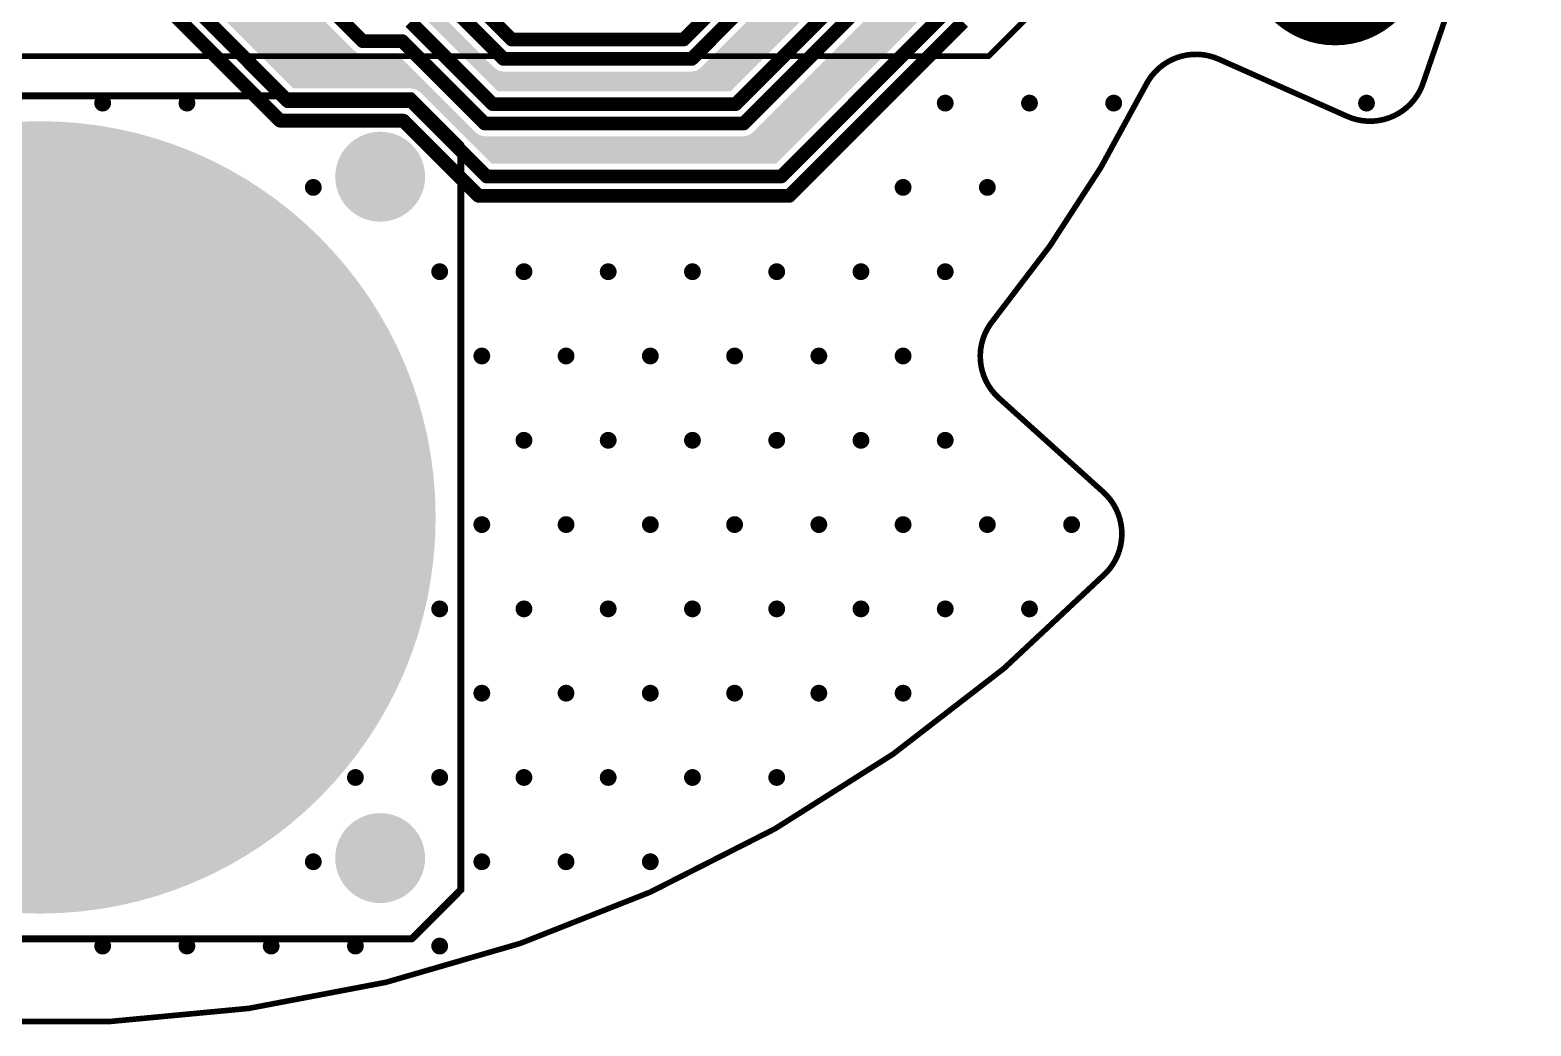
# Model space of a CAD drawing. Header units: inches. Extents: x 0 to 106, y 0 to 106.
# Drawn here: x 52.7 to 106.1, y -0.1 to 35.4 of the extents above; entities that cross this region are included whole.
import ezdxf

# ---------------------------------------------------------------- set-up
doc = ezdxf.new("R2010")
doc.units = ezdxf.units.IN
for name, color, linetype in [('Board shape', 56, 'Continuous'), ('Bottom Layer', 5, 'Continuous'), ('Bottom Solder', 6, 'Continuous'), ('Keep-Out Layer', 6, 'Continuous'), ('Mechanical 13', 56, 'Continuous'), ('Pad Holes', 156, 'Continuous'), ('Top Layer', 1, 'Continuous'), ('Top Overlay', 2, 'Continuous'), ('Top Solder', 216, 'Continuous'), ('Via Holes', 16, 'Continuous')]:
    doc.layers.add(name, color=color, linetype=linetype)

# ---------------------------------------------------------------- blocks, each defined once
blk = doc.blocks.new('______3030_16')
at = {"layer": 'Bottom Solder'}
h = blk.add_hatch(color=6, dxfattribs=at)
edge = h.paths.add_edge_path()
edge.add_arc((0, 0), 14.1, 0, 360)
h = blk.add_hatch(color=6, dxfattribs=at)
edge = h.paths.add_edge_path()
edge.add_arc((-12.125, 12.125), 1.6, 0, 360)
h = blk.add_hatch(color=6, dxfattribs=at)
edge = h.paths.add_edge_path()
edge.add_arc((12.125, 12.125), 1.6, 0, 360)
h = blk.add_hatch(color=6, dxfattribs=at)
edge = h.paths.add_edge_path()
edge.add_arc((-12.125, -12.125), 1.6, 0, 360)
h = blk.add_hatch(color=6, dxfattribs=at)
edge = h.paths.add_edge_path()
edge.add_arc((12.125, -12.125), 1.6, 0, 360)
at = {"layer": 'Pad Holes'}
h = blk.add_hatch(color=7, dxfattribs=at)
edge = h.paths.add_edge_path()
edge.add_arc((0, 0), 14, 0, 360)
h = blk.add_hatch(color=7, dxfattribs=at)
edge = h.paths.add_edge_path()
edge.add_arc((-12.125, 12.125), 1.5, 0, 360)
h = blk.add_hatch(color=7, dxfattribs=at)
edge = h.paths.add_edge_path()
edge.add_arc((12.125, 12.125), 1.5, 0, 360)
h = blk.add_hatch(color=7, dxfattribs=at)
edge = h.paths.add_edge_path()
edge.add_arc((-12.125, -12.125), 1.5, 0, 360)
h = blk.add_hatch(color=7, dxfattribs=at)
edge = h.paths.add_edge_path()
edge.add_arc((12.125, -12.125), 1.5, 0, 360)
at = {"layer": 'Top Solder'}
h = blk.add_hatch(color=216, dxfattribs=at)
edge = h.paths.add_edge_path()
edge.add_arc((0, 0), 14.1, 0, 360)
h = blk.add_hatch(color=216, dxfattribs=at)
edge = h.paths.add_edge_path()
edge.add_arc((-12.125, 12.125), 1.6, 0, 360)
h = blk.add_hatch(color=216, dxfattribs=at)
edge = h.paths.add_edge_path()
edge.add_arc((12.125, 12.125), 1.6, 0, 360)
h = blk.add_hatch(color=216, dxfattribs=at)
edge = h.paths.add_edge_path()
edge.add_arc((-12.125, -12.125), 1.6, 0, 360)
h = blk.add_hatch(color=216, dxfattribs=at)
edge = h.paths.add_edge_path()
edge.add_arc((12.125, -12.125), 1.6, 0, 360)
at = {"layer": 'Mechanical 13'}
for points in [[(-13.25, 15, 0.254, 0.254, 0), (-15, 13.25, 0.254, 0.254, 0)], [(13.25, 15, 0.254, 0.254, 0), (-13.25, 15, 0.254, 0.254, 0)], [(15.133, 13.117, 0.254, 0.254, 0), (13.25, 15, 0.254, 0.254, 0)], [(-15, 13.25, 0.254, 0.254, 0), (-15, -13.25, 0.254, 0.254, 0)], [(15.133, 13.117, 0.254, 0.254, 0), (15.133, -13.117, 0.254, 0.254, 0)], [(-13.25, -15, 0.254, 0.254, 0), (-15, -13.25, 0.254, 0.254, 0)], [(15.133, -13.117, 0.254, 0.254, 0), (13.25, -15, 0.254, 0.254, 0)], [(13.25, -15, 0.254, 0.254, 0), (-13.25, -15, 0.254, 0.254, 0)]]:
    blk.add_lwpolyline(points, format="xyseb", dxfattribs=at)
for points in [[(-13.313, 15, 0.127, 0.127, 1), (-13.186, 15, 0.127, 0.127, 1)], [(-13.313, 15, 0.127, 0.127, 1), (-13.186, 15, 0.127, 0.127, 1)], [(13.186, 15, 0.127, 0.127, 1), (13.313, 15, 0.127, 0.127, 1)], [(13.186, 15, 0.127, 0.127, 1), (13.313, 15, 0.127, 0.127, 1)], [(-15.064, 13.25, 0.127, 0.127, 1), (-14.937, 13.25, 0.127, 0.127, 1)], [(-15.064, 13.25, 0.127, 0.127, 1), (-14.937, 13.25, 0.127, 0.127, 1)], [(15.07, 13.117, 0.127, 0.127, 1), (15.197, 13.117, 0.127, 0.127, 1)], [(15.07, 13.117, 0.127, 0.127, 1), (15.197, 13.117, 0.127, 0.127, 1)], [(-15.064, -13.25, 0.127, 0.127, 1), (-14.937, -13.25, 0.127, 0.127, 1)], [(-15.064, -13.25, 0.127, 0.127, 1), (-14.937, -13.25, 0.127, 0.127, 1)], [(15.07, -13.117, 0.127, 0.127, 1), (15.197, -13.117, 0.127, 0.127, 1)], [(15.07, -13.117, 0.127, 0.127, 1), (15.197, -13.117, 0.127, 0.127, 1)], [(-13.313, -15, 0.127, 0.127, 1), (-13.186, -15, 0.127, 0.127, 1)], [(-13.313, -15, 0.127, 0.127, 1), (-13.186, -15, 0.127, 0.127, 1)], [(13.186, -15, 0.127, 0.127, 1), (13.313, -15, 0.127, 0.127, 1)], [(13.186, -15, 0.127, 0.127, 1), (13.313, -15, 0.127, 0.127, 1)]]:
    blk.add_lwpolyline(points, format="xyseb", close=True, dxfattribs=at)
at = {"layer": 'Top Overlay'}
for points in [[(-13.25, 15, 0.254, 0.254, 0), (-15, 13.25, 0.254, 0.254, 0)], [(13.25, 15, 0.254, 0.254, 0), (-13.25, 15, 0.254, 0.254, 0)], [(15.133, 13.117, 0.254, 0.254, 0), (13.25, 15, 0.254, 0.254, 0)], [(-15, 13.25, 0.254, 0.254, 0), (-15, -13.25, 0.254, 0.254, 0)], [(15.133, 13.117, 0.254, 0.254, 0), (15.133, -13.117, 0.254, 0.254, 0)], [(-13.25, -15, 0.254, 0.254, 0), (-15, -13.25, 0.254, 0.254, 0)], [(15.133, -13.117, 0.254, 0.254, 0), (13.25, -15, 0.254, 0.254, 0)], [(13.25, -15, 0.254, 0.254, 0), (-13.25, -15, 0.254, 0.254, 0)]]:
    blk.add_lwpolyline(points, format="xyseb", dxfattribs=at)
for points in [[(-13.313, 15, 0.127, 0.127, 1), (-13.186, 15, 0.127, 0.127, 1)], [(-13.313, 15, 0.127, 0.127, 1), (-13.186, 15, 0.127, 0.127, 1)], [(13.186, 15, 0.127, 0.127, 1), (13.313, 15, 0.127, 0.127, 1)], [(13.186, 15, 0.127, 0.127, 1), (13.313, 15, 0.127, 0.127, 1)], [(-15.064, 13.25, 0.127, 0.127, 1), (-14.937, 13.25, 0.127, 0.127, 1)], [(-15.064, 13.25, 0.127, 0.127, 1), (-14.937, 13.25, 0.127, 0.127, 1)], [(15.07, 13.117, 0.127, 0.127, 1), (15.197, 13.117, 0.127, 0.127, 1)], [(15.07, 13.117, 0.127, 0.127, 1), (15.197, 13.117, 0.127, 0.127, 1)], [(-15.064, -13.25, 0.127, 0.127, 1), (-14.937, -13.25, 0.127, 0.127, 1)], [(-15.064, -13.25, 0.127, 0.127, 1), (-14.937, -13.25, 0.127, 0.127, 1)], [(15.07, -13.117, 0.127, 0.127, 1), (15.197, -13.117, 0.127, 0.127, 1)], [(15.07, -13.117, 0.127, 0.127, 1), (15.197, -13.117, 0.127, 0.127, 1)], [(-13.313, -15, 0.127, 0.127, 1), (-13.186, -15, 0.127, 0.127, 1)], [(-13.313, -15, 0.127, 0.127, 1), (-13.186, -15, 0.127, 0.127, 1)], [(13.186, -15, 0.127, 0.127, 1), (13.313, -15, 0.127, 0.127, 1)], [(13.186, -15, 0.127, 0.127, 1), (13.313, -15, 0.127, 0.127, 1)]]:
    blk.add_lwpolyline(points, format="xyseb", close=True, dxfattribs=at)

msp = doc.modelspace()

# ---------------------------------------------------------------- hatches: boundary and pattern name
at = {"layer": 'Bottom Layer'}
for points in [[(67.793, 89.964), (67.941, 89.866), (68.114, 89.831), (75.402, 89.831), (84.746, 80.487), (84.746, 36.114), (79.226, 30.594), (69.107, 30.594), (66.564, 33.137), (66.417, 33.235), (66.243, 33.27), (62.036, 33.27), (57.615, 37.691), (57.615, 37.721), (58.407, 38.513), (58.461, 38.594), (58.631, 38.625), (58.646, 38.621), (58.727, 38.54), (58.96, 38.405), (59.221, 38.335), (59.491, 38.335), (59.752, 38.405), (59.985, 38.54), (60.066, 38.621), (60.081, 38.625), (60.251, 38.594), (60.305, 38.513), (64.183, 34.636), (64.33, 34.537), (64.503, 34.503), (65.731, 34.503), (68.529, 31.704), (68.676, 31.606), (68.85, 31.571), (78.075, 31.571), (78.249, 31.606), (78.396, 31.704), (83.586, 36.894), (83.684, 37.041), (83.719, 37.215), (83.719, 38.681), (83.709, 38.732), (83.709, 69.268), (83.719, 69.319), (83.719, 79.411), (83.684, 79.584), (83.586, 79.732), (74.107, 89.211), (73.959, 89.309), (73.786, 89.344), (64.813, 89.344), (64.366, 89.791), (64.219, 89.889), (64.204, 89.892), (64.183, 89.927), (64.161, 90.054), (64.295, 90.187), (64.414, 90.393), (64.475, 90.622), (64.475, 90.858), (64.414, 91.087), (64.295, 91.293), (64.128, 91.46), (64.064, 91.497), (64.104, 91.647), (66.111, 91.647)], [(60.135, 89.481), (60.135, 89.352), (60.196, 89.123), (60.315, 88.917), (60.482, 88.75), (60.688, 88.631), (60.917, 88.57), (61.153, 88.57), (61.382, 88.631), (61.588, 88.75), (61.755, 88.917), (61.812, 89.016), (62.906, 89.016), (62.968, 88.866), (62.855, 88.753), (62.736, 88.547), (62.675, 88.318), (62.675, 88.082), (62.736, 87.853), (62.855, 87.647), (63.022, 87.48), (63.228, 87.361), (63.457, 87.3), (63.693, 87.3), (63.922, 87.361), (64.128, 87.48), (64.295, 87.647), (64.352, 87.746), (73.312, 87.746), (82.121, 78.937), (82.121, 69.645), (82.111, 69.594), (82.111, 38.406), (82.121, 38.355), (82.121, 37.689), (77.601, 33.169), (69.324, 33.169), (66.525, 35.967), (66.378, 36.066), (66.204, 36.1), (64.977, 36.1), (63.041, 38.037), (63.041, 38.067), (63.487, 38.513), (63.541, 38.594), (63.711, 38.625), (63.726, 38.621), (63.807, 38.54), (64.04, 38.405), (64.301, 38.335), (64.571, 38.335), (64.832, 38.405), (65.065, 38.54), (65.146, 38.621), (65.161, 38.625), (65.331, 38.594), (65.385, 38.513), (66.177, 37.721), (66.177, 37.217), (66.212, 37.044), (66.31, 36.896), (69.202, 34.004), (69.35, 33.906), (69.523, 33.871), (76.225, 33.871), (76.399, 33.906), (76.546, 34.004), (80.912, 38.37), (81.01, 38.517), (81.045, 38.691), (81.045, 70.285), (81.01, 70.458), (80.912, 70.606), (73.344, 78.174), (73.344, 81.758), (73.415, 81.787), (73.494, 81.808), (73.688, 81.696), (73.917, 81.635), (74.153, 81.635), (74.382, 81.696), (74.588, 81.815), (74.755, 81.982), (74.874, 82.188), (74.935, 82.417), (74.935, 82.653), (74.874, 82.882), (74.755, 83.088), (74.588, 83.255), (74.382, 83.374), (74.153, 83.435), (73.917, 83.435), (73.688, 83.374), (73.494, 83.262), (73.415, 83.283), (73.344, 83.312), (73.344, 84.094), (73.309, 84.267), (73.428, 84.359), (73.482, 84.305), (73.688, 84.186), (73.917, 84.125), (74.153, 84.125), (74.382, 84.186), (74.588, 84.305), (74.755, 84.472), (74.874, 84.678), (74.935, 84.907), (74.935, 85.143), (74.874, 85.372), (74.755, 85.578), (74.588, 85.745), (74.382, 85.864), (74.153, 85.925), (73.917, 85.925), (73.688, 85.864), (73.482, 85.745), (73.315, 85.578), (73.196, 85.372), (73.135, 85.143), (73.135, 84.907), (73.196, 84.678), (73.246, 84.591), (73.126, 84.499), (70.989, 86.636), (70.842, 86.734), (70.669, 86.769), (64.873, 86.769), (64.7, 86.734), (64.553, 86.636), (64.212, 86.295), (64.128, 86.38), (63.922, 86.499), (63.693, 86.56), (63.457, 86.56), (63.228, 86.499), (63.022, 86.38), (62.855, 86.213), (62.736, 86.007), (62.675, 85.778), (62.675, 85.542), (62.736, 85.313), (62.855, 85.107), (62.878, 85.084), (62.816, 84.934), (61.76, 84.934), (61.755, 84.943), (61.588, 85.11), (61.382, 85.229), (61.153, 85.29), (60.917, 85.29), (60.688, 85.229), (60.482, 85.11), (60.315, 84.943), (60.196, 84.737), (60.138, 84.521), (60.068, 84.481), (59.996, 84.451), (59.269, 85.179), (59.269, 87.851), (59.355, 87.938), (59.385, 87.938), (60.165, 87.159), (60.135, 87.048), (60.135, 86.812), (60.196, 86.583), (60.315, 86.377), (60.482, 86.21), (60.688, 86.091), (60.917, 86.03), (61.153, 86.03), (61.382, 86.091), (61.588, 86.21), (61.755, 86.377), (61.874, 86.583), (61.935, 86.812), (61.935, 87.048), (61.874, 87.277), (61.755, 87.483), (61.588, 87.65), (61.382, 87.769), (61.153, 87.83), (60.917, 87.83), (60.806, 87.8), (59.894, 88.712), (59.747, 88.811), (59.573, 88.845), (59.483, 88.845), (59.426, 88.984), (59.985, 89.543)]]:
    msp.add_hatch(color=5, dxfattribs=at).paths.add_polyline_path(points)
h = msp.add_hatch(color=5, dxfattribs=at)
edge = h.paths.add_edge_path()
edge.add_arc((55.25, 32.75), 0.3, 0, 360)
h = msp.add_hatch(color=5, dxfattribs=at)
edge = h.paths.add_edge_path()
edge.add_arc((58.25, 32.75), 0.3, 0, 360)
h = msp.add_hatch(color=5, dxfattribs=at)
edge = h.paths.add_edge_path()
edge.add_arc((85.25, 32.75), 0.3, 0, 360)
h = msp.add_hatch(color=5, dxfattribs=at)
edge = h.paths.add_edge_path()
edge.add_arc((88.25, 32.75), 0.3, 0, 360)
h = msp.add_hatch(color=5, dxfattribs=at)
edge = h.paths.add_edge_path()
edge.add_arc((91.25, 32.75), 0.3, 0, 360)
h = msp.add_hatch(color=5, dxfattribs=at)
edge = h.paths.add_edge_path()
edge.add_arc((100.25, 32.75), 0.3, 0, 360)
h = msp.add_hatch(color=5, dxfattribs=at)
edge = h.paths.add_edge_path()
edge.add_arc((62.75, 29.75), 0.3, 0, 360)
h = msp.add_hatch(color=5, dxfattribs=at)
edge = h.paths.add_edge_path()
edge.add_arc((83.75, 29.75), 0.3, 0, 360)
h = msp.add_hatch(color=5, dxfattribs=at)
edge = h.paths.add_edge_path()
edge.add_arc((86.75, 29.75), 0.3, 0, 360)
h = msp.add_hatch(color=5, dxfattribs=at)
edge = h.paths.add_edge_path()
edge.add_arc((67.25, 26.75), 0.3, 0, 360)
h = msp.add_hatch(color=5, dxfattribs=at)
edge = h.paths.add_edge_path()
edge.add_arc((70.25, 26.75), 0.3, 0, 360)
h = msp.add_hatch(color=5, dxfattribs=at)
edge = h.paths.add_edge_path()
edge.add_arc((73.25, 26.75), 0.3, 0, 360)
h = msp.add_hatch(color=5, dxfattribs=at)
edge = h.paths.add_edge_path()
edge.add_arc((76.25, 26.75), 0.3, 0, 360)
h = msp.add_hatch(color=5, dxfattribs=at)
edge = h.paths.add_edge_path()
edge.add_arc((79.25, 26.75), 0.3, 0, 360)
h = msp.add_hatch(color=5, dxfattribs=at)
edge = h.paths.add_edge_path()
edge.add_arc((82.25, 26.75), 0.3, 0, 360)
h = msp.add_hatch(color=5, dxfattribs=at)
edge = h.paths.add_edge_path()
edge.add_arc((85.25, 26.75), 0.3, 0, 360)
h = msp.add_hatch(color=5, dxfattribs=at)
edge = h.paths.add_edge_path()
edge.add_arc((68.75, 23.75), 0.3, 0, 360)
h = msp.add_hatch(color=5, dxfattribs=at)
edge = h.paths.add_edge_path()
edge.add_arc((71.75, 23.75), 0.3, 0, 360)
h = msp.add_hatch(color=5, dxfattribs=at)
edge = h.paths.add_edge_path()
edge.add_arc((74.75, 23.75), 0.3, 0, 360)
h = msp.add_hatch(color=5, dxfattribs=at)
edge = h.paths.add_edge_path()
edge.add_arc((77.75, 23.75), 0.3, 0, 360)
h = msp.add_hatch(color=5, dxfattribs=at)
edge = h.paths.add_edge_path()
edge.add_arc((80.75, 23.75), 0.3, 0, 360)
h = msp.add_hatch(color=5, dxfattribs=at)
edge = h.paths.add_edge_path()
edge.add_arc((83.75, 23.75), 0.3, 0, 360)
h = msp.add_hatch(color=5, dxfattribs=at)
edge = h.paths.add_edge_path()
edge.add_arc((70.25, 20.75), 0.3, 0, 360)
h = msp.add_hatch(color=5, dxfattribs=at)
edge = h.paths.add_edge_path()
edge.add_arc((73.25, 20.75), 0.3, 0, 360)
h = msp.add_hatch(color=5, dxfattribs=at)
edge = h.paths.add_edge_path()
edge.add_arc((76.25, 20.75), 0.3, 0, 360)
h = msp.add_hatch(color=5, dxfattribs=at)
edge = h.paths.add_edge_path()
edge.add_arc((79.25, 20.75), 0.3, 0, 360)
h = msp.add_hatch(color=5, dxfattribs=at)
edge = h.paths.add_edge_path()
edge.add_arc((82.25, 20.75), 0.3, 0, 360)
h = msp.add_hatch(color=5, dxfattribs=at)
edge = h.paths.add_edge_path()
edge.add_arc((85.25, 20.75), 0.3, 0, 360)
h = msp.add_hatch(color=5, dxfattribs=at)
edge = h.paths.add_edge_path()
edge.add_arc((68.75, 17.75), 0.3, 0, 360)
h = msp.add_hatch(color=5, dxfattribs=at)
edge = h.paths.add_edge_path()
edge.add_arc((71.75, 17.75), 0.3, 0, 360)
h = msp.add_hatch(color=5, dxfattribs=at)
edge = h.paths.add_edge_path()
edge.add_arc((74.75, 17.75), 0.3, 0, 360)
h = msp.add_hatch(color=5, dxfattribs=at)
edge = h.paths.add_edge_path()
edge.add_arc((77.75, 17.75), 0.3, 0, 360)
h = msp.add_hatch(color=5, dxfattribs=at)
edge = h.paths.add_edge_path()
edge.add_arc((80.75, 17.75), 0.3, 0, 360)
h = msp.add_hatch(color=5, dxfattribs=at)
edge = h.paths.add_edge_path()
edge.add_arc((83.75, 17.75), 0.3, 0, 360)
h = msp.add_hatch(color=5, dxfattribs=at)
edge = h.paths.add_edge_path()
edge.add_arc((86.75, 17.75), 0.3, 0, 360)
h = msp.add_hatch(color=5, dxfattribs=at)
edge = h.paths.add_edge_path()
edge.add_arc((89.75, 17.75), 0.3, 0, 360)
h = msp.add_hatch(color=5, dxfattribs=at)
edge = h.paths.add_edge_path()
edge.add_arc((67.25, 14.75), 0.3, 0, 360)
h = msp.add_hatch(color=5, dxfattribs=at)
edge = h.paths.add_edge_path()
edge.add_arc((70.25, 14.75), 0.3, 0, 360)
h = msp.add_hatch(color=5, dxfattribs=at)
edge = h.paths.add_edge_path()
edge.add_arc((73.25, 14.75), 0.3, 0, 360)
h = msp.add_hatch(color=5, dxfattribs=at)
edge = h.paths.add_edge_path()
edge.add_arc((76.25, 14.75), 0.3, 0, 360)
h = msp.add_hatch(color=5, dxfattribs=at)
edge = h.paths.add_edge_path()
edge.add_arc((79.25, 14.75), 0.3, 0, 360)
h = msp.add_hatch(color=5, dxfattribs=at)
edge = h.paths.add_edge_path()
edge.add_arc((82.25, 14.75), 0.3, 0, 360)
h = msp.add_hatch(color=5, dxfattribs=at)
edge = h.paths.add_edge_path()
edge.add_arc((85.25, 14.75), 0.3, 0, 360)
h = msp.add_hatch(color=5, dxfattribs=at)
edge = h.paths.add_edge_path()
edge.add_arc((88.25, 14.75), 0.3, 0, 360)
h = msp.add_hatch(color=5, dxfattribs=at)
edge = h.paths.add_edge_path()
edge.add_arc((68.75, 11.75), 0.3, 0, 360)
h = msp.add_hatch(color=5, dxfattribs=at)
edge = h.paths.add_edge_path()
edge.add_arc((71.75, 11.75), 0.3, 0, 360)
h = msp.add_hatch(color=5, dxfattribs=at)
edge = h.paths.add_edge_path()
edge.add_arc((74.75, 11.75), 0.3, 0, 360)
h = msp.add_hatch(color=5, dxfattribs=at)
edge = h.paths.add_edge_path()
edge.add_arc((77.75, 11.75), 0.3, 0, 360)
h = msp.add_hatch(color=5, dxfattribs=at)
edge = h.paths.add_edge_path()
edge.add_arc((80.75, 11.75), 0.3, 0, 360)
h = msp.add_hatch(color=5, dxfattribs=at)
edge = h.paths.add_edge_path()
edge.add_arc((83.75, 11.75), 0.3, 0, 360)
h = msp.add_hatch(color=5, dxfattribs=at)
edge = h.paths.add_edge_path()
edge.add_arc((64.25, 8.75), 0.3, 0, 360)
h = msp.add_hatch(color=5, dxfattribs=at)
edge = h.paths.add_edge_path()
edge.add_arc((67.25, 8.75), 0.3, 0, 360)
h = msp.add_hatch(color=5, dxfattribs=at)
edge = h.paths.add_edge_path()
edge.add_arc((70.25, 8.75), 0.3, 0, 360)
h = msp.add_hatch(color=5, dxfattribs=at)
edge = h.paths.add_edge_path()
edge.add_arc((73.25, 8.75), 0.3, 0, 360)
h = msp.add_hatch(color=5, dxfattribs=at)
edge = h.paths.add_edge_path()
edge.add_arc((76.25, 8.75), 0.3, 0, 360)
h = msp.add_hatch(color=5, dxfattribs=at)
edge = h.paths.add_edge_path()
edge.add_arc((79.25, 8.75), 0.3, 0, 360)
h = msp.add_hatch(color=5, dxfattribs=at)
edge = h.paths.add_edge_path()
edge.add_arc((62.75, 5.75), 0.3, 0, 360)
h = msp.add_hatch(color=5, dxfattribs=at)
edge = h.paths.add_edge_path()
edge.add_arc((68.75, 5.75), 0.3, 0, 360)
h = msp.add_hatch(color=5, dxfattribs=at)
edge = h.paths.add_edge_path()
edge.add_arc((71.75, 5.75), 0.3, 0, 360)
h = msp.add_hatch(color=5, dxfattribs=at)
edge = h.paths.add_edge_path()
edge.add_arc((74.75, 5.75), 0.3, 0, 360)
h = msp.add_hatch(color=5, dxfattribs=at)
edge = h.paths.add_edge_path()
edge.add_arc((55.25, 2.75), 0.3, 0, 360)
h = msp.add_hatch(color=5, dxfattribs=at)
edge = h.paths.add_edge_path()
edge.add_arc((58.25, 2.75), 0.3, 0, 360)
h = msp.add_hatch(color=5, dxfattribs=at)
edge = h.paths.add_edge_path()
edge.add_arc((61.25, 2.75), 0.3, 0, 360)
h = msp.add_hatch(color=5, dxfattribs=at)
edge = h.paths.add_edge_path()
edge.add_arc((64.25, 2.75), 0.3, 0, 360)
h = msp.add_hatch(color=5, dxfattribs=at)
edge = h.paths.add_edge_path()
edge.add_arc((67.25, 2.75), 0.3, 0, 360)
at = {"layer": 'Top Layer'}
h = msp.add_hatch(color=1, dxfattribs=at)
edge = h.paths.add_edge_path()
edge.add_arc((55.25, 32.75), 0.3, 0, 360)
h = msp.add_hatch(color=1, dxfattribs=at)
edge = h.paths.add_edge_path()
edge.add_arc((58.25, 32.75), 0.3, 0, 360)
h = msp.add_hatch(color=1, dxfattribs=at)
edge = h.paths.add_edge_path()
edge.add_arc((85.25, 32.75), 0.3, 0, 360)
h = msp.add_hatch(color=1, dxfattribs=at)
edge = h.paths.add_edge_path()
edge.add_arc((88.25, 32.75), 0.3, 0, 360)
h = msp.add_hatch(color=1, dxfattribs=at)
edge = h.paths.add_edge_path()
edge.add_arc((91.25, 32.75), 0.3, 0, 360)
h = msp.add_hatch(color=1, dxfattribs=at)
edge = h.paths.add_edge_path()
edge.add_arc((100.25, 32.75), 0.3, 0, 360)
h = msp.add_hatch(color=1, dxfattribs=at)
edge = h.paths.add_edge_path()
edge.add_arc((62.75, 29.75), 0.3, 0, 360)
h = msp.add_hatch(color=1, dxfattribs=at)
edge = h.paths.add_edge_path()
edge.add_arc((83.75, 29.75), 0.3, 0, 360)
h = msp.add_hatch(color=1, dxfattribs=at)
edge = h.paths.add_edge_path()
edge.add_arc((86.75, 29.75), 0.3, 0, 360)
h = msp.add_hatch(color=1, dxfattribs=at)
edge = h.paths.add_edge_path()
edge.add_arc((67.25, 26.75), 0.3, 0, 360)
h = msp.add_hatch(color=1, dxfattribs=at)
edge = h.paths.add_edge_path()
edge.add_arc((70.25, 26.75), 0.3, 0, 360)
h = msp.add_hatch(color=1, dxfattribs=at)
edge = h.paths.add_edge_path()
edge.add_arc((73.25, 26.75), 0.3, 0, 360)
h = msp.add_hatch(color=1, dxfattribs=at)
edge = h.paths.add_edge_path()
edge.add_arc((76.25, 26.75), 0.3, 0, 360)
h = msp.add_hatch(color=1, dxfattribs=at)
edge = h.paths.add_edge_path()
edge.add_arc((79.25, 26.75), 0.3, 0, 360)
h = msp.add_hatch(color=1, dxfattribs=at)
edge = h.paths.add_edge_path()
edge.add_arc((82.25, 26.75), 0.3, 0, 360)
h = msp.add_hatch(color=1, dxfattribs=at)
edge = h.paths.add_edge_path()
edge.add_arc((85.25, 26.75), 0.3, 0, 360)
h = msp.add_hatch(color=1, dxfattribs=at)
edge = h.paths.add_edge_path()
edge.add_arc((68.75, 23.75), 0.3, 0, 360)
h = msp.add_hatch(color=1, dxfattribs=at)
edge = h.paths.add_edge_path()
edge.add_arc((71.75, 23.75), 0.3, 0, 360)
h = msp.add_hatch(color=1, dxfattribs=at)
edge = h.paths.add_edge_path()
edge.add_arc((74.75, 23.75), 0.3, 0, 360)
h = msp.add_hatch(color=1, dxfattribs=at)
edge = h.paths.add_edge_path()
edge.add_arc((77.75, 23.75), 0.3, 0, 360)
h = msp.add_hatch(color=1, dxfattribs=at)
edge = h.paths.add_edge_path()
edge.add_arc((80.75, 23.75), 0.3, 0, 360)
h = msp.add_hatch(color=1, dxfattribs=at)
edge = h.paths.add_edge_path()
edge.add_arc((83.75, 23.75), 0.3, 0, 360)
h = msp.add_hatch(color=1, dxfattribs=at)
edge = h.paths.add_edge_path()
edge.add_arc((70.25, 20.75), 0.3, 0, 360)
h = msp.add_hatch(color=1, dxfattribs=at)
edge = h.paths.add_edge_path()
edge.add_arc((73.25, 20.75), 0.3, 0, 360)
h = msp.add_hatch(color=1, dxfattribs=at)
edge = h.paths.add_edge_path()
edge.add_arc((76.25, 20.75), 0.3, 0, 360)
h = msp.add_hatch(color=1, dxfattribs=at)
edge = h.paths.add_edge_path()
edge.add_arc((79.25, 20.75), 0.3, 0, 360)
h = msp.add_hatch(color=1, dxfattribs=at)
edge = h.paths.add_edge_path()
edge.add_arc((82.25, 20.75), 0.3, 0, 360)
h = msp.add_hatch(color=1, dxfattribs=at)
edge = h.paths.add_edge_path()
edge.add_arc((85.25, 20.75), 0.3, 0, 360)
h = msp.add_hatch(color=1, dxfattribs=at)
edge = h.paths.add_edge_path()
edge.add_arc((68.75, 17.75), 0.3, 0, 360)
h = msp.add_hatch(color=1, dxfattribs=at)
edge = h.paths.add_edge_path()
edge.add_arc((71.75, 17.75), 0.3, 0, 360)
h = msp.add_hatch(color=1, dxfattribs=at)
edge = h.paths.add_edge_path()
edge.add_arc((74.75, 17.75), 0.3, 0, 360)
h = msp.add_hatch(color=1, dxfattribs=at)
edge = h.paths.add_edge_path()
edge.add_arc((77.75, 17.75), 0.3, 0, 360)
h = msp.add_hatch(color=1, dxfattribs=at)
edge = h.paths.add_edge_path()
edge.add_arc((80.75, 17.75), 0.3, 0, 360)
h = msp.add_hatch(color=1, dxfattribs=at)
edge = h.paths.add_edge_path()
edge.add_arc((83.75, 17.75), 0.3, 0, 360)
h = msp.add_hatch(color=1, dxfattribs=at)
edge = h.paths.add_edge_path()
edge.add_arc((86.75, 17.75), 0.3, 0, 360)
h = msp.add_hatch(color=1, dxfattribs=at)
edge = h.paths.add_edge_path()
edge.add_arc((89.75, 17.75), 0.3, 0, 360)
h = msp.add_hatch(color=1, dxfattribs=at)
edge = h.paths.add_edge_path()
edge.add_arc((67.25, 14.75), 0.3, 0, 360)
h = msp.add_hatch(color=1, dxfattribs=at)
edge = h.paths.add_edge_path()
edge.add_arc((70.25, 14.75), 0.3, 0, 360)
h = msp.add_hatch(color=1, dxfattribs=at)
edge = h.paths.add_edge_path()
edge.add_arc((73.25, 14.75), 0.3, 0, 360)
h = msp.add_hatch(color=1, dxfattribs=at)
edge = h.paths.add_edge_path()
edge.add_arc((76.25, 14.75), 0.3, 0, 360)
h = msp.add_hatch(color=1, dxfattribs=at)
edge = h.paths.add_edge_path()
edge.add_arc((79.25, 14.75), 0.3, 0, 360)
h = msp.add_hatch(color=1, dxfattribs=at)
edge = h.paths.add_edge_path()
edge.add_arc((82.25, 14.75), 0.3, 0, 360)
h = msp.add_hatch(color=1, dxfattribs=at)
edge = h.paths.add_edge_path()
edge.add_arc((85.25, 14.75), 0.3, 0, 360)
h = msp.add_hatch(color=1, dxfattribs=at)
edge = h.paths.add_edge_path()
edge.add_arc((88.25, 14.75), 0.3, 0, 360)
h = msp.add_hatch(color=1, dxfattribs=at)
edge = h.paths.add_edge_path()
edge.add_arc((68.75, 11.75), 0.3, 0, 360)
h = msp.add_hatch(color=1, dxfattribs=at)
edge = h.paths.add_edge_path()
edge.add_arc((71.75, 11.75), 0.3, 0, 360)
h = msp.add_hatch(color=1, dxfattribs=at)
edge = h.paths.add_edge_path()
edge.add_arc((74.75, 11.75), 0.3, 0, 360)
h = msp.add_hatch(color=1, dxfattribs=at)
edge = h.paths.add_edge_path()
edge.add_arc((77.75, 11.75), 0.3, 0, 360)
h = msp.add_hatch(color=1, dxfattribs=at)
edge = h.paths.add_edge_path()
edge.add_arc((80.75, 11.75), 0.3, 0, 360)
h = msp.add_hatch(color=1, dxfattribs=at)
edge = h.paths.add_edge_path()
edge.add_arc((83.75, 11.75), 0.3, 0, 360)
h = msp.add_hatch(color=1, dxfattribs=at)
edge = h.paths.add_edge_path()
edge.add_arc((64.25, 8.75), 0.3, 0, 360)
h = msp.add_hatch(color=1, dxfattribs=at)
edge = h.paths.add_edge_path()
edge.add_arc((67.25, 8.75), 0.3, 0, 360)
h = msp.add_hatch(color=1, dxfattribs=at)
edge = h.paths.add_edge_path()
edge.add_arc((70.25, 8.75), 0.3, 0, 360)
h = msp.add_hatch(color=1, dxfattribs=at)
edge = h.paths.add_edge_path()
edge.add_arc((73.25, 8.75), 0.3, 0, 360)
h = msp.add_hatch(color=1, dxfattribs=at)
edge = h.paths.add_edge_path()
edge.add_arc((76.25, 8.75), 0.3, 0, 360)
h = msp.add_hatch(color=1, dxfattribs=at)
edge = h.paths.add_edge_path()
edge.add_arc((79.25, 8.75), 0.3, 0, 360)
h = msp.add_hatch(color=1, dxfattribs=at)
edge = h.paths.add_edge_path()
edge.add_arc((62.75, 5.75), 0.3, 0, 360)
h = msp.add_hatch(color=1, dxfattribs=at)
edge = h.paths.add_edge_path()
edge.add_arc((68.75, 5.75), 0.3, 0, 360)
h = msp.add_hatch(color=1, dxfattribs=at)
edge = h.paths.add_edge_path()
edge.add_arc((71.75, 5.75), 0.3, 0, 360)
h = msp.add_hatch(color=1, dxfattribs=at)
edge = h.paths.add_edge_path()
edge.add_arc((74.75, 5.75), 0.3, 0, 360)
h = msp.add_hatch(color=1, dxfattribs=at)
edge = h.paths.add_edge_path()
edge.add_arc((55.25, 2.75), 0.3, 0, 360)
h = msp.add_hatch(color=1, dxfattribs=at)
edge = h.paths.add_edge_path()
edge.add_arc((58.25, 2.75), 0.3, 0, 360)
h = msp.add_hatch(color=1, dxfattribs=at)
edge = h.paths.add_edge_path()
edge.add_arc((61.25, 2.75), 0.3, 0, 360)
h = msp.add_hatch(color=1, dxfattribs=at)
edge = h.paths.add_edge_path()
edge.add_arc((64.25, 2.75), 0.3, 0, 360)
h = msp.add_hatch(color=1, dxfattribs=at)
edge = h.paths.add_edge_path()
edge.add_arc((67.25, 2.75), 0.3, 0, 360)
at = {"layer": 'Via Holes'}
h = msp.add_hatch(color=7, dxfattribs=at)
edge = h.paths.add_edge_path()
edge.add_arc((55.25, 32.75), 0.15, 0, 360)
h = msp.add_hatch(color=7, dxfattribs=at)
edge = h.paths.add_edge_path()
edge.add_arc((58.25, 32.75), 0.15, 0, 360)
h = msp.add_hatch(color=7, dxfattribs=at)
edge = h.paths.add_edge_path()
edge.add_arc((85.25, 32.75), 0.15, 0, 360)
h = msp.add_hatch(color=7, dxfattribs=at)
edge = h.paths.add_edge_path()
edge.add_arc((88.25, 32.75), 0.15, 0, 360)
h = msp.add_hatch(color=7, dxfattribs=at)
edge = h.paths.add_edge_path()
edge.add_arc((91.25, 32.75), 0.15, 0, 360)
h = msp.add_hatch(color=7, dxfattribs=at)
edge = h.paths.add_edge_path()
edge.add_arc((100.25, 32.75), 0.15, 0, 360)
h = msp.add_hatch(color=7, dxfattribs=at)
edge = h.paths.add_edge_path()
edge.add_arc((62.75, 29.75), 0.15, 0, 360)
h = msp.add_hatch(color=7, dxfattribs=at)
edge = h.paths.add_edge_path()
edge.add_arc((83.75, 29.75), 0.15, 0, 360)
h = msp.add_hatch(color=7, dxfattribs=at)
edge = h.paths.add_edge_path()
edge.add_arc((86.75, 29.75), 0.15, 0, 360)
h = msp.add_hatch(color=7, dxfattribs=at)
edge = h.paths.add_edge_path()
edge.add_arc((67.25, 26.75), 0.15, 0, 360)
h = msp.add_hatch(color=7, dxfattribs=at)
edge = h.paths.add_edge_path()
edge.add_arc((70.25, 26.75), 0.15, 0, 360)
h = msp.add_hatch(color=7, dxfattribs=at)
edge = h.paths.add_edge_path()
edge.add_arc((73.25, 26.75), 0.15, 0, 360)
h = msp.add_hatch(color=7, dxfattribs=at)
edge = h.paths.add_edge_path()
edge.add_arc((76.25, 26.75), 0.15, 0, 360)
h = msp.add_hatch(color=7, dxfattribs=at)
edge = h.paths.add_edge_path()
edge.add_arc((79.25, 26.75), 0.15, 0, 360)
h = msp.add_hatch(color=7, dxfattribs=at)
edge = h.paths.add_edge_path()
edge.add_arc((82.25, 26.75), 0.15, 0, 360)
h = msp.add_hatch(color=7, dxfattribs=at)
edge = h.paths.add_edge_path()
edge.add_arc((85.25, 26.75), 0.15, 0, 360)
h = msp.add_hatch(color=7, dxfattribs=at)
edge = h.paths.add_edge_path()
edge.add_arc((68.75, 23.75), 0.15, 0, 360)
h = msp.add_hatch(color=7, dxfattribs=at)
edge = h.paths.add_edge_path()
edge.add_arc((71.75, 23.75), 0.15, 0, 360)
h = msp.add_hatch(color=7, dxfattribs=at)
edge = h.paths.add_edge_path()
edge.add_arc((74.75, 23.75), 0.15, 0, 360)
h = msp.add_hatch(color=7, dxfattribs=at)
edge = h.paths.add_edge_path()
edge.add_arc((77.75, 23.75), 0.15, 0, 360)
h = msp.add_hatch(color=7, dxfattribs=at)
edge = h.paths.add_edge_path()
edge.add_arc((80.75, 23.75), 0.15, 0, 360)
h = msp.add_hatch(color=7, dxfattribs=at)
edge = h.paths.add_edge_path()
edge.add_arc((83.75, 23.75), 0.15, 0, 360)
h = msp.add_hatch(color=7, dxfattribs=at)
edge = h.paths.add_edge_path()
edge.add_arc((70.25, 20.75), 0.15, 0, 360)
h = msp.add_hatch(color=7, dxfattribs=at)
edge = h.paths.add_edge_path()
edge.add_arc((73.25, 20.75), 0.15, 0, 360)
h = msp.add_hatch(color=7, dxfattribs=at)
edge = h.paths.add_edge_path()
edge.add_arc((76.25, 20.75), 0.15, 0, 360)
h = msp.add_hatch(color=7, dxfattribs=at)
edge = h.paths.add_edge_path()
edge.add_arc((79.25, 20.75), 0.15, 0, 360)
h = msp.add_hatch(color=7, dxfattribs=at)
edge = h.paths.add_edge_path()
edge.add_arc((82.25, 20.75), 0.15, 0, 360)
h = msp.add_hatch(color=7, dxfattribs=at)
edge = h.paths.add_edge_path()
edge.add_arc((85.25, 20.75), 0.15, 0, 360)
h = msp.add_hatch(color=7, dxfattribs=at)
edge = h.paths.add_edge_path()
edge.add_arc((68.75, 17.75), 0.15, 0, 360)
h = msp.add_hatch(color=7, dxfattribs=at)
edge = h.paths.add_edge_path()
edge.add_arc((71.75, 17.75), 0.15, 0, 360)
h = msp.add_hatch(color=7, dxfattribs=at)
edge = h.paths.add_edge_path()
edge.add_arc((74.75, 17.75), 0.15, 0, 360)
h = msp.add_hatch(color=7, dxfattribs=at)
edge = h.paths.add_edge_path()
edge.add_arc((77.75, 17.75), 0.15, 0, 360)
h = msp.add_hatch(color=7, dxfattribs=at)
edge = h.paths.add_edge_path()
edge.add_arc((80.75, 17.75), 0.15, 0, 360)
h = msp.add_hatch(color=7, dxfattribs=at)
edge = h.paths.add_edge_path()
edge.add_arc((83.75, 17.75), 0.15, 0, 360)
h = msp.add_hatch(color=7, dxfattribs=at)
edge = h.paths.add_edge_path()
edge.add_arc((86.75, 17.75), 0.15, 0, 360)
h = msp.add_hatch(color=7, dxfattribs=at)
edge = h.paths.add_edge_path()
edge.add_arc((89.75, 17.75), 0.15, 0, 360)
h = msp.add_hatch(color=7, dxfattribs=at)
edge = h.paths.add_edge_path()
edge.add_arc((67.25, 14.75), 0.15, 0, 360)
h = msp.add_hatch(color=7, dxfattribs=at)
edge = h.paths.add_edge_path()
edge.add_arc((70.25, 14.75), 0.15, 0, 360)
h = msp.add_hatch(color=7, dxfattribs=at)
edge = h.paths.add_edge_path()
edge.add_arc((73.25, 14.75), 0.15, 0, 360)
h = msp.add_hatch(color=7, dxfattribs=at)
edge = h.paths.add_edge_path()
edge.add_arc((76.25, 14.75), 0.15, 0, 360)
h = msp.add_hatch(color=7, dxfattribs=at)
edge = h.paths.add_edge_path()
edge.add_arc((79.25, 14.75), 0.15, 0, 360)
h = msp.add_hatch(color=7, dxfattribs=at)
edge = h.paths.add_edge_path()
edge.add_arc((82.25, 14.75), 0.15, 0, 360)
h = msp.add_hatch(color=7, dxfattribs=at)
edge = h.paths.add_edge_path()
edge.add_arc((85.25, 14.75), 0.15, 0, 360)
h = msp.add_hatch(color=7, dxfattribs=at)
edge = h.paths.add_edge_path()
edge.add_arc((88.25, 14.75), 0.15, 0, 360)
h = msp.add_hatch(color=7, dxfattribs=at)
edge = h.paths.add_edge_path()
edge.add_arc((68.75, 11.75), 0.15, 0, 360)
h = msp.add_hatch(color=7, dxfattribs=at)
edge = h.paths.add_edge_path()
edge.add_arc((71.75, 11.75), 0.15, 0, 360)
h = msp.add_hatch(color=7, dxfattribs=at)
edge = h.paths.add_edge_path()
edge.add_arc((74.75, 11.75), 0.15, 0, 360)
h = msp.add_hatch(color=7, dxfattribs=at)
edge = h.paths.add_edge_path()
edge.add_arc((77.75, 11.75), 0.15, 0, 360)
h = msp.add_hatch(color=7, dxfattribs=at)
edge = h.paths.add_edge_path()
edge.add_arc((80.75, 11.75), 0.15, 0, 360)
h = msp.add_hatch(color=7, dxfattribs=at)
edge = h.paths.add_edge_path()
edge.add_arc((83.75, 11.75), 0.15, 0, 360)
h = msp.add_hatch(color=7, dxfattribs=at)
edge = h.paths.add_edge_path()
edge.add_arc((64.25, 8.75), 0.15, 0, 360)
h = msp.add_hatch(color=7, dxfattribs=at)
edge = h.paths.add_edge_path()
edge.add_arc((67.25, 8.75), 0.15, 0, 360)
h = msp.add_hatch(color=7, dxfattribs=at)
edge = h.paths.add_edge_path()
edge.add_arc((70.25, 8.75), 0.15, 0, 360)
h = msp.add_hatch(color=7, dxfattribs=at)
edge = h.paths.add_edge_path()
edge.add_arc((73.25, 8.75), 0.15, 0, 360)
h = msp.add_hatch(color=7, dxfattribs=at)
edge = h.paths.add_edge_path()
edge.add_arc((76.25, 8.75), 0.15, 0, 360)
h = msp.add_hatch(color=7, dxfattribs=at)
edge = h.paths.add_edge_path()
edge.add_arc((79.25, 8.75), 0.15, 0, 360)
h = msp.add_hatch(color=7, dxfattribs=at)
edge = h.paths.add_edge_path()
edge.add_arc((62.75, 5.75), 0.15, 0, 360)
h = msp.add_hatch(color=7, dxfattribs=at)
edge = h.paths.add_edge_path()
edge.add_arc((68.75, 5.75), 0.15, 0, 360)
h = msp.add_hatch(color=7, dxfattribs=at)
edge = h.paths.add_edge_path()
edge.add_arc((71.75, 5.75), 0.15, 0, 360)
h = msp.add_hatch(color=7, dxfattribs=at)
edge = h.paths.add_edge_path()
edge.add_arc((74.75, 5.75), 0.15, 0, 360)
h = msp.add_hatch(color=7, dxfattribs=at)
edge = h.paths.add_edge_path()
edge.add_arc((55.25, 2.75), 0.15, 0, 360)
h = msp.add_hatch(color=7, dxfattribs=at)
edge = h.paths.add_edge_path()
edge.add_arc((58.25, 2.75), 0.15, 0, 360)
h = msp.add_hatch(color=7, dxfattribs=at)
edge = h.paths.add_edge_path()
edge.add_arc((61.25, 2.75), 0.15, 0, 360)
h = msp.add_hatch(color=7, dxfattribs=at)
edge = h.paths.add_edge_path()
edge.add_arc((64.25, 2.75), 0.15, 0, 360)
h = msp.add_hatch(color=7, dxfattribs=at)
edge = h.paths.add_edge_path()
edge.add_arc((67.25, 2.75), 0.15, 0, 360)

# ---------------------------------------------------------------- linework, layer by layer
at = {"layer": 'Board shape'}
for points in [[(102.232, 72.648, 0.2, 0.2, -0.19214), (102.232, 33.365, 0.2, 0.2, 0)], [(92.386, 33.379, 0.2, 0.2, -0.401532), (94.989, 34.314, 0.2, 0.2, 0)], [(94.989, 34.314, 0.2, 0.2, 0), (99.561, 32.279, 0.2, 0.2, 0)], [(92.386, 33.379, 0.2, 0.2, -0.056855), (86.954, 25.014, 0.2, 0.2, 0)], [(102.232, 33.365, 0.2, 0.2, -0.42575), (99.561, 32.279, 0.2, 0.2, 0)], [(87.158, 22.255, 0.2, 0.2, -0.401532), (86.954, 25.014, 0.2, 0.2, 0)], [(87.158, 22.255, 0.2, 0.2, 0), (90.877, 18.907, 0.2, 0.2, 0)], [(90.877, 18.907, 0.2, 0.2, -0.42575), (90.972, 16.025, 0.2, 0.2, 0)], [(90.972, 16.025, 0.2, 0.2, -0.421928), (15.04, 16.025, 0.2, 0.2, 0)]]:
    msp.add_lwpolyline(points, format="xyseb", dxfattribs=at)
for points in [[(94.939, 34.314, 0.1, 0.1, 1), (95.039, 34.314, 0.1, 0.1, 1)], [(94.939, 34.314, 0.1, 0.1, 1), (95.039, 34.314, 0.1, 0.1, 1)], [(92.336, 33.379, 0.1, 0.1, 1), (92.436, 33.379, 0.1, 0.1, 1)], [(92.336, 33.379, 0.1, 0.1, 1), (92.436, 33.379, 0.1, 0.1, 1)], [(102.182, 33.365, 0.1, 0.1, 1), (102.282, 33.365, 0.1, 0.1, 1)], [(102.182, 33.365, 0.1, 0.1, 1), (102.282, 33.365, 0.1, 0.1, 1)], [(99.511, 32.279, 0.1, 0.1, 1), (99.611, 32.279, 0.1, 0.1, 1)], [(99.511, 32.279, 0.1, 0.1, 1), (99.611, 32.279, 0.1, 0.1, 1)], [(86.904, 25.014, 0.1, 0.1, 1), (87.004, 25.014, 0.1, 0.1, 1)], [(86.904, 25.014, 0.1, 0.1, 1), (87.004, 25.014, 0.1, 0.1, 1)], [(87.108, 22.255, 0.1, 0.1, 1), (87.208, 22.255, 0.1, 0.1, 1)], [(87.108, 22.255, 0.1, 0.1, 1), (87.208, 22.255, 0.1, 0.1, 1)], [(90.827, 18.907, 0.1, 0.1, 1), (90.927, 18.907, 0.1, 0.1, 1)], [(90.827, 18.907, 0.1, 0.1, 1), (90.927, 18.907, 0.1, 0.1, 1)], [(90.922, 16.025, 0.1, 0.1, 1), (91.022, 16.025, 0.1, 0.1, 1)], [(90.922, 16.025, 0.1, 0.1, 1), (91.022, 16.025, 0.1, 0.1, 1)]]:
    msp.add_lwpolyline(points, format="xyseb", close=True, dxfattribs=at)
at = {"layer": 'Bottom Layer'}
for points in [[(60.626, 38.834, 0.49, 0.49, 0), (64.503, 34.956, 0.49, 0.49, 0)], [(75.939, 35.015, 0.49, 0.49, 0), (79.901, 38.977, 0.49, 0.49, 0)], [(76.225, 34.325, 0.49, 0.49, 0), (80.591, 38.691, 0.49, 0.49, 0)], [(56.471, 37.217, 0.49, 0.49, 0), (61.562, 32.126, 0.49, 0.49, 0)], [(57.161, 37.503, 0.49, 0.49, 0), (61.848, 32.816, 0.49, 0.49, 0)], [(66.631, 37.217, 0.49, 0.49, 0), (69.523, 34.325, 0.49, 0.49, 0)], [(67.321, 37.503, 0.49, 0.49, 0), (69.809, 35.015, 0.49, 0.49, 0)], [(77.789, 32.715, 0.49, 0.49, 0), (82.575, 37.501, 0.49, 0.49, 0)], [(78.075, 32.025, 0.49, 0.49, 0), (83.265, 37.215, 0.49, 0.49, 0)], [(66.204, 35.646, 0.49, 0.49, 0), (69.136, 32.715, 0.49, 0.49, 0)], [(79.414, 30.14, 0.49, 0.49, 0), (85.2, 35.926, 0.49, 0.49, 0)], [(79.7, 29.45, 0.49, 0.49, 0), (85.89, 35.64, 0.49, 0.49, 0)], [(64.503, 34.956, 0.49, 0.49, 0), (65.919, 34.956, 0.49, 0.49, 0)], [(65.919, 34.956, 0.49, 0.49, 0), (68.85, 32.025, 0.49, 0.49, 0)], [(69.809, 35.015, 0.49, 0.49, 0), (75.939, 35.015, 0.49, 0.49, 0)], [(69.523, 34.325, 0.49, 0.49, 0), (76.225, 34.325, 0.49, 0.49, 0)], [(61.848, 32.816, 0.49, 0.49, 0), (66.243, 32.816, 0.49, 0.49, 0)], [(66.243, 32.816, 0.49, 0.49, 0), (68.919, 30.14, 0.49, 0.49, 0)], [(69.136, 32.715, 0.49, 0.49, 0), (77.789, 32.715, 0.49, 0.49, 0)], [(61.562, 32.126, 0.49, 0.49, 0), (65.957, 32.126, 0.49, 0.49, 0)], [(65.957, 32.126, 0.49, 0.49, 0), (68.633, 29.45, 0.49, 0.49, 0)], [(68.85, 32.025, 0.49, 0.49, 0), (78.075, 32.025, 0.49, 0.49, 0)], [(68.919, 30.14, 0.49, 0.49, 0), (79.414, 30.14, 0.49, 0.49, 0)], [(68.633, 29.45, 0.49, 0.49, 0), (79.7, 29.45, 0.49, 0.49, 0)]]:
    msp.add_lwpolyline(points, format="xyseb", dxfattribs=at)
for points in [[(64.381, 34.956, 0.245, 0.245, 1), (64.626, 34.956, 0.245, 0.245, 1)], [(64.381, 34.956, 0.245, 0.245, 1), (64.626, 34.956, 0.245, 0.245, 1)], [(65.796, 34.956, 0.245, 0.245, 1), (66.041, 34.956, 0.245, 0.245, 1)], [(65.796, 34.956, 0.245, 0.245, 1), (66.041, 34.956, 0.245, 0.245, 1)], [(69.687, 35.015, 0.245, 0.245, 1), (69.932, 35.015, 0.245, 0.245, 1)], [(69.687, 35.015, 0.245, 0.245, 1), (69.932, 35.015, 0.245, 0.245, 1)], [(75.817, 35.015, 0.245, 0.245, 1), (76.062, 35.015, 0.245, 0.245, 1)], [(75.817, 35.015, 0.245, 0.245, 1), (76.062, 35.015, 0.245, 0.245, 1)], [(69.401, 34.325, 0.245, 0.245, 1), (69.646, 34.325, 0.245, 0.245, 1)], [(69.401, 34.325, 0.245, 0.245, 1), (69.646, 34.325, 0.245, 0.245, 1)], [(76.103, 34.325, 0.245, 0.245, 1), (76.348, 34.325, 0.245, 0.245, 1)], [(76.103, 34.325, 0.245, 0.245, 1), (76.348, 34.325, 0.245, 0.245, 1)], [(61.726, 32.816, 0.245, 0.245, 1), (61.971, 32.816, 0.245, 0.245, 1)], [(61.726, 32.816, 0.245, 0.245, 1), (61.971, 32.816, 0.245, 0.245, 1)], [(66.121, 32.816, 0.245, 0.245, 1), (66.366, 32.816, 0.245, 0.245, 1)], [(66.121, 32.816, 0.245, 0.245, 1), (66.366, 32.816, 0.245, 0.245, 1)], [(69.013, 32.715, 0.245, 0.245, 1), (69.258, 32.715, 0.245, 0.245, 1)], [(69.013, 32.715, 0.245, 0.245, 1), (69.258, 32.715, 0.245, 0.245, 1)], [(77.667, 32.715, 0.245, 0.245, 1), (77.912, 32.715, 0.245, 0.245, 1)], [(77.667, 32.715, 0.245, 0.245, 1), (77.912, 32.715, 0.245, 0.245, 1)], [(61.44, 32.126, 0.245, 0.245, 1), (61.685, 32.126, 0.245, 0.245, 1)], [(61.44, 32.126, 0.245, 0.245, 1), (61.685, 32.126, 0.245, 0.245, 1)], [(65.835, 32.126, 0.245, 0.245, 1), (66.08, 32.126, 0.245, 0.245, 1)], [(65.835, 32.126, 0.245, 0.245, 1), (66.08, 32.126, 0.245, 0.245, 1)], [(68.728, 32.025, 0.245, 0.245, 1), (68.973, 32.025, 0.245, 0.245, 1)], [(68.728, 32.025, 0.245, 0.245, 1), (68.973, 32.025, 0.245, 0.245, 1)], [(77.953, 32.025, 0.245, 0.245, 1), (78.197, 32.025, 0.245, 0.245, 1)], [(77.953, 32.025, 0.245, 0.245, 1), (78.197, 32.025, 0.245, 0.245, 1)], [(68.797, 30.14, 0.245, 0.245, 1), (69.042, 30.14, 0.245, 0.245, 1)], [(68.797, 30.14, 0.245, 0.245, 1), (69.042, 30.14, 0.245, 0.245, 1)], [(79.292, 30.14, 0.245, 0.245, 1), (79.537, 30.14, 0.245, 0.245, 1)], [(79.292, 30.14, 0.245, 0.245, 1), (79.537, 30.14, 0.245, 0.245, 1)], [(68.511, 29.45, 0.245, 0.245, 1), (68.756, 29.45, 0.245, 0.245, 1)], [(68.511, 29.45, 0.245, 0.245, 1), (68.756, 29.45, 0.245, 0.245, 1)], [(79.578, 29.45, 0.245, 0.245, 1), (79.822, 29.45, 0.245, 0.245, 1)], [(79.578, 29.45, 0.245, 0.245, 1), (79.822, 29.45, 0.245, 0.245, 1)]]:
    msp.add_lwpolyline(points, format="xyseb", close=True, dxfattribs=at)
at = {"layer": 'Keep-Out Layer'}
msp.add_lwpolyline([(101.729, 38.006, 1.2, 1.2, 1), (96.529, 38.006, 1.2, 1.2, 1)], format="xyseb", close=True, dxfattribs=at)
at = {"layer": 'Top Layer'}
for points in [[(86.792, 34.417, 0.2, 0.2, 0), (88.35, 35.975, 0.2, 0.2, 0)], [(36.38, 34.417, 0.2, 0.2, 0), (86.792, 34.417, 0.2, 0.2, 0)]]:
    msp.add_lwpolyline(points, format="xyseb", dxfattribs=at)
msp.add_lwpolyline([(86.742, 34.417, 0.1, 0.1, 1), (86.842, 34.417, 0.1, 0.1, 1)], format="xyseb", close=True, dxfattribs=at)
msp.add_lwpolyline([(86.742, 34.417, 0.1, 0.1, 1), (86.842, 34.417, 0.1, 0.1, 1)], format="xyseb", close=True, dxfattribs=at)

# ---------------------------------------------------------------- block references
at = {"rotation": 180}
msp.add_blockref('______3030_16', (53.006, 18.006), dxfattribs=at)

doc.saveas('drawing.dxf')
